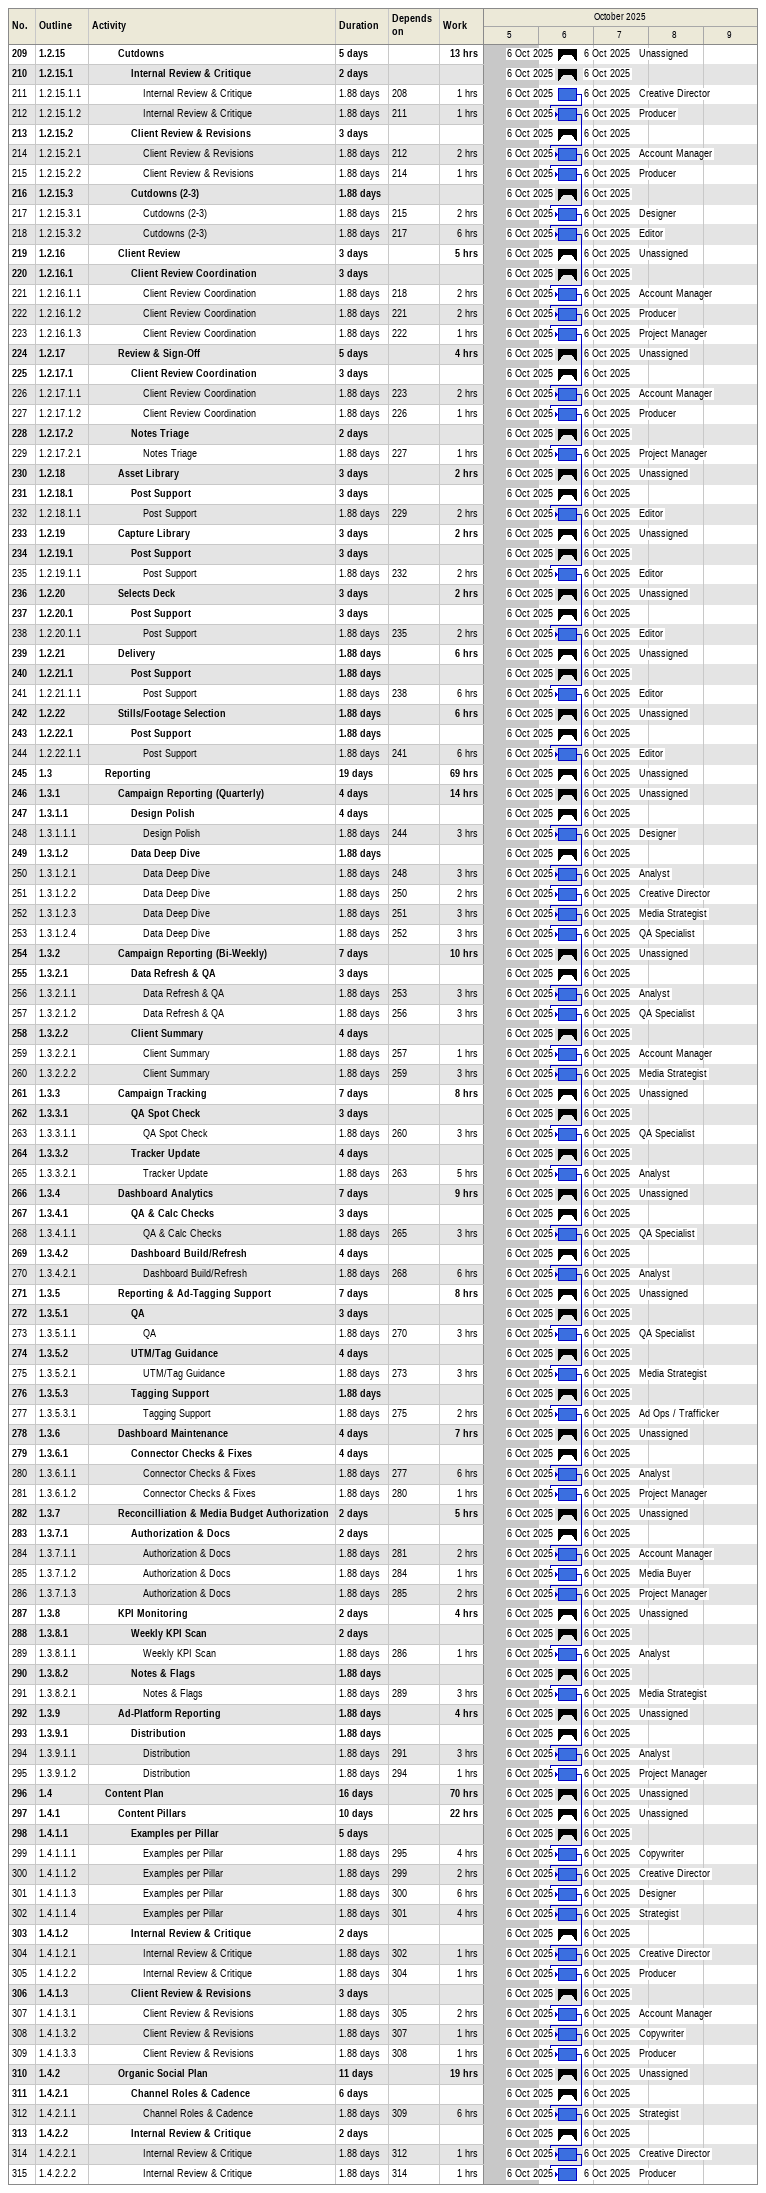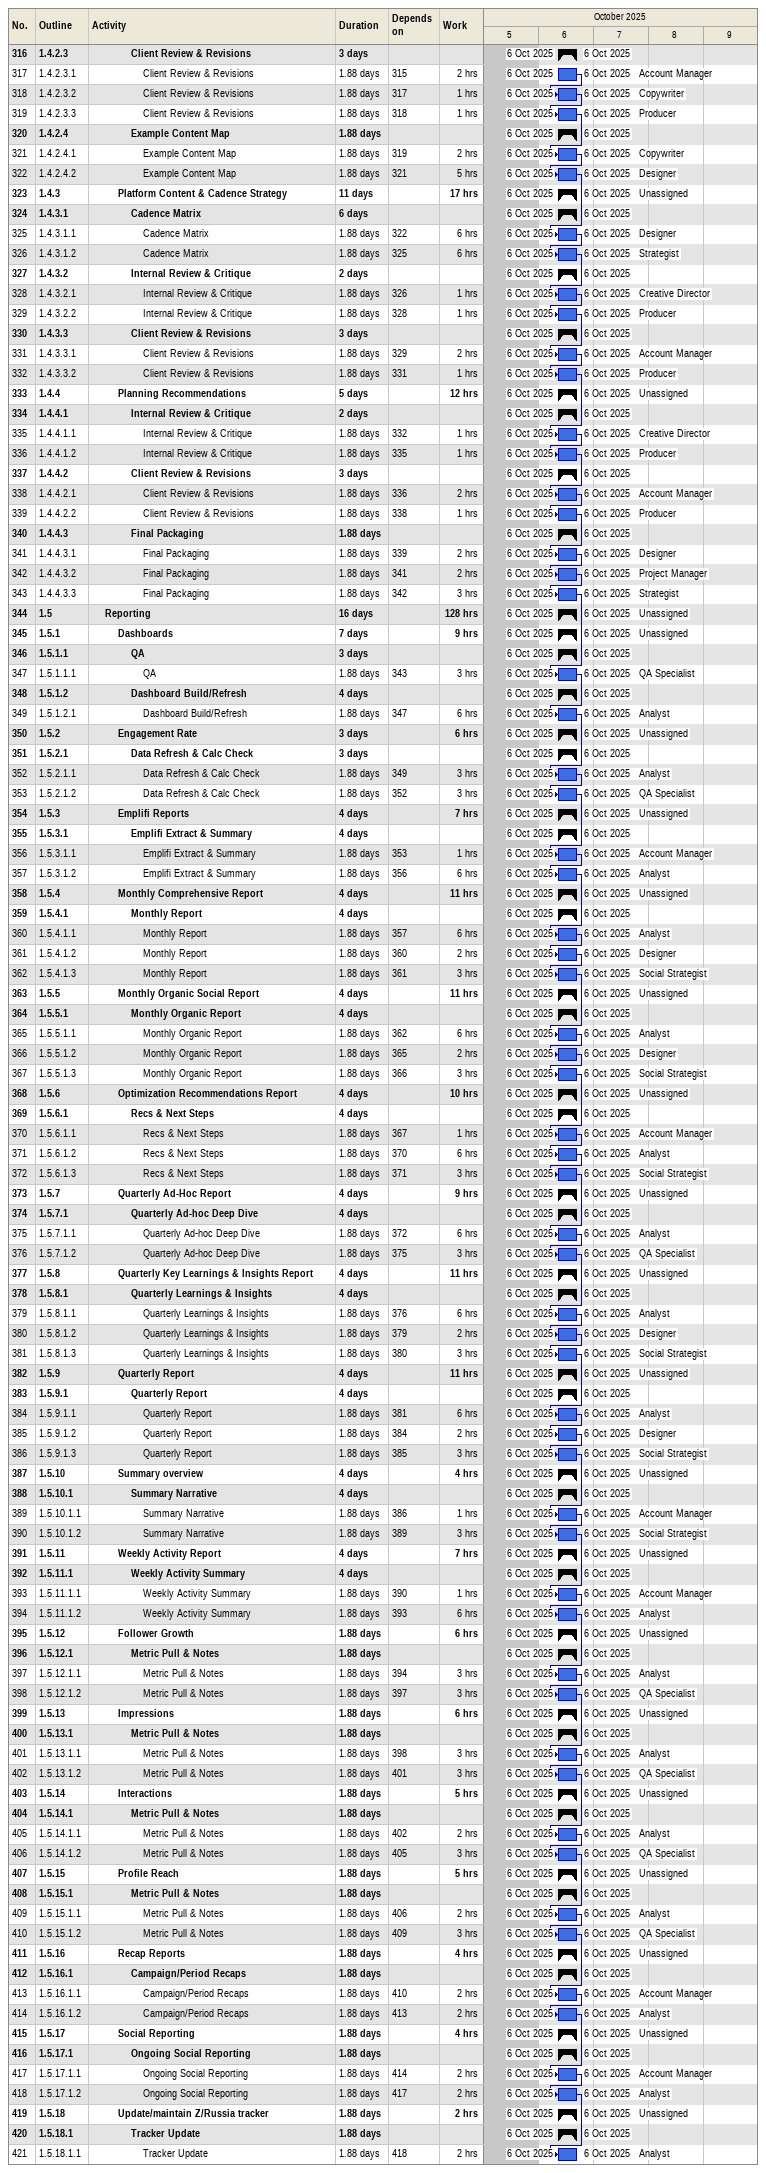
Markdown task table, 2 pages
| ID | WBS | Task | Duration | Start | Finish | Predecessors | Resources | Work (h) |
|---|---|---|---|---|---|---|---|---|
| 209 | 1.2.15 | **Cutdowns** | 5d | 2025-10-06 | 2025-10-06 |  | Unassigned | 13 |
| 210 | 1.2.15.1 | **Internal Review & Critique** | 2d | 2025-10-06 | 2025-10-06 |  |  |  |
| 211 | 1.2.15.1.1 | Internal Review & Critique | 1.88d | 2025-10-06 | 2025-10-06 | 208 | Creative Director | 1 |
| 212 | 1.2.15.1.2 | Internal Review & Critique | 1.88d | 2025-10-06 | 2025-10-06 | 211 | Producer | 1 |
| 213 | 1.2.15.2 | **Client Review & Revisions** | 3d | 2025-10-06 | 2025-10-06 |  |  |  |
| 214 | 1.2.15.2.1 | Client Review & Revisions | 1.88d | 2025-10-06 | 2025-10-06 | 212 | Account Manager | 2 |
| 215 | 1.2.15.2.2 | Client Review & Revisions | 1.88d | 2025-10-06 | 2025-10-06 | 214 | Producer | 1 |
| 216 | 1.2.15.3 | **Cutdowns (2-3)** | 1.88d | 2025-10-06 | 2025-10-06 |  |  |  |
| 217 | 1.2.15.3.1 | Cutdowns (2-3) | 1.88d | 2025-10-06 | 2025-10-06 | 215 | Designer | 2 |
| 218 | 1.2.15.3.2 | Cutdowns (2-3) | 1.88d | 2025-10-06 | 2025-10-06 | 217 | Editor | 6 |
| 219 | 1.2.16 | **Client Review** | 3d | 2025-10-06 | 2025-10-06 |  | Unassigned | 5 |
| 220 | 1.2.16.1 | **Client Review Coordination** | 3d | 2025-10-06 | 2025-10-06 |  |  |  |
| 221 | 1.2.16.1.1 | Client Review Coordination | 1.88d | 2025-10-06 | 2025-10-06 | 218 | Account Manager | 2 |
| 222 | 1.2.16.1.2 | Client Review Coordination | 1.88d | 2025-10-06 | 2025-10-06 | 221 | Producer | 2 |
| 223 | 1.2.16.1.3 | Client Review Coordination | 1.88d | 2025-10-06 | 2025-10-06 | 222 | Project Manager | 1 |
| 224 | 1.2.17 | **Review & Sign-Off** | 5d | 2025-10-06 | 2025-10-06 |  | Unassigned | 4 |
| 225 | 1.2.17.1 | **Client Review Coordination** | 3d | 2025-10-06 | 2025-10-06 |  |  |  |
| 226 | 1.2.17.1.1 | Client Review Coordination | 1.88d | 2025-10-06 | 2025-10-06 | 223 | Account Manager | 2 |
| 227 | 1.2.17.1.2 | Client Review Coordination | 1.88d | 2025-10-06 | 2025-10-06 | 226 | Producer | 1 |
| 228 | 1.2.17.2 | **Notes Triage** | 2d | 2025-10-06 | 2025-10-06 |  |  |  |
| 229 | 1.2.17.2.1 | Notes Triage | 1.88d | 2025-10-06 | 2025-10-06 | 227 | Project Manager | 1 |
| 230 | 1.2.18 | **Asset Library** | 3d | 2025-10-06 | 2025-10-06 |  | Unassigned | 2 |
| 231 | 1.2.18.1 | **Post Support** | 3d | 2025-10-06 | 2025-10-06 |  |  |  |
| 232 | 1.2.18.1.1 | Post Support | 1.88d | 2025-10-06 | 2025-10-06 | 229 | Editor | 2 |
| 233 | 1.2.19 | **Capture Library** | 3d | 2025-10-06 | 2025-10-06 |  | Unassigned | 2 |
| 234 | 1.2.19.1 | **Post Support** | 3d | 2025-10-06 | 2025-10-06 |  |  |  |
| 235 | 1.2.19.1.1 | Post Support | 1.88d | 2025-10-06 | 2025-10-06 | 232 | Editor | 2 |
| 236 | 1.2.20 | **Selects Deck** | 3d | 2025-10-06 | 2025-10-06 |  | Unassigned | 2 |
| 237 | 1.2.20.1 | **Post Support** | 3d | 2025-10-06 | 2025-10-06 |  |  |  |
| 238 | 1.2.20.1.1 | Post Support | 1.88d | 2025-10-06 | 2025-10-06 | 235 | Editor | 2 |
| 239 | 1.2.21 | **Delivery** | 1.88d | 2025-10-06 | 2025-10-06 |  | Unassigned | 6 |
| 240 | 1.2.21.1 | **Post Support** | 1.88d | 2025-10-06 | 2025-10-06 |  |  |  |
| 241 | 1.2.21.1.1 | Post Support | 1.88d | 2025-10-06 | 2025-10-06 | 238 | Editor | 6 |
| 242 | 1.2.22 | **Stills/Footage Selection** | 1.88d | 2025-10-06 | 2025-10-06 |  | Unassigned | 6 |
| 243 | 1.2.22.1 | **Post Support** | 1.88d | 2025-10-06 | 2025-10-06 |  |  |  |
| 244 | 1.2.22.1.1 | Post Support | 1.88d | 2025-10-06 | 2025-10-06 | 241 | Editor | 6 |
| 245 | 1.3 | **Reporting** | 19d | 2025-10-06 | 2025-10-06 |  | Unassigned | 69 |
| 246 | 1.3.1 | **Campaign Reporting (Quarterly)** | 4d | 2025-10-06 | 2025-10-06 |  | Unassigned | 14 |
| 247 | 1.3.1.1 | **Design Polish** | 4d | 2025-10-06 | 2025-10-06 |  |  |  |
| 248 | 1.3.1.1.1 | Design Polish | 1.88d | 2025-10-06 | 2025-10-06 | 244 | Designer | 3 |
| 249 | 1.3.1.2 | **Data Deep Dive** | 1.88d | 2025-10-06 | 2025-10-06 |  |  |  |
| 250 | 1.3.1.2.1 | Data Deep Dive | 1.88d | 2025-10-06 | 2025-10-06 | 248 | Analyst | 3 |
| 251 | 1.3.1.2.2 | Data Deep Dive | 1.88d | 2025-10-06 | 2025-10-06 | 250 | Creative Director | 2 |
| 252 | 1.3.1.2.3 | Data Deep Dive | 1.88d | 2025-10-06 | 2025-10-06 | 251 | Media Strategist | 3 |
| 253 | 1.3.1.2.4 | Data Deep Dive | 1.88d | 2025-10-06 | 2025-10-06 | 252 | QA Specialist | 3 |
| 254 | 1.3.2 | **Campaign Reporting (Bi-Weekly)** | 7d | 2025-10-06 | 2025-10-06 |  | Unassigned | 10 |
| 255 | 1.3.2.1 | **Data Refresh & QA** | 3d | 2025-10-06 | 2025-10-06 |  |  |  |
| 256 | 1.3.2.1.1 | Data Refresh & QA | 1.88d | 2025-10-06 | 2025-10-06 | 253 | Analyst | 3 |
| 257 | 1.3.2.1.2 | Data Refresh & QA | 1.88d | 2025-10-06 | 2025-10-06 | 256 | QA Specialist | 3 |
| 258 | 1.3.2.2 | **Client Summary** | 4d | 2025-10-06 | 2025-10-06 |  |  |  |
| 259 | 1.3.2.2.1 | Client Summary | 1.88d | 2025-10-06 | 2025-10-06 | 257 | Account Manager | 1 |
| 260 | 1.3.2.2.2 | Client Summary | 1.88d | 2025-10-06 | 2025-10-06 | 259 | Media Strategist | 3 |
| 261 | 1.3.3 | **Campaign Tracking** | 7d | 2025-10-06 | 2025-10-06 |  | Unassigned | 8 |
| 262 | 1.3.3.1 | **QA Spot Check** | 3d | 2025-10-06 | 2025-10-06 |  |  |  |
| 263 | 1.3.3.1.1 | QA Spot Check | 1.88d | 2025-10-06 | 2025-10-06 | 260 | QA Specialist | 3 |
| 264 | 1.3.3.2 | **Tracker Update** | 4d | 2025-10-06 | 2025-10-06 |  |  |  |
| 265 | 1.3.3.2.1 | Tracker Update | 1.88d | 2025-10-06 | 2025-10-06 | 263 | Analyst | 5 |
| 266 | 1.3.4 | **Dashboard Analytics** | 7d | 2025-10-06 | 2025-10-06 |  | Unassigned | 9 |
| 267 | 1.3.4.1 | **QA & Calc Checks** | 3d | 2025-10-06 | 2025-10-06 |  |  |  |
| 268 | 1.3.4.1.1 | QA & Calc Checks | 1.88d | 2025-10-06 | 2025-10-06 | 265 | QA Specialist | 3 |
| 269 | 1.3.4.2 | **Dashboard Build/Refresh** | 4d | 2025-10-06 | 2025-10-06 |  |  |  |
| 270 | 1.3.4.2.1 | Dashboard Build/Refresh | 1.88d | 2025-10-06 | 2025-10-06 | 268 | Analyst | 6 |
| 271 | 1.3.5 | **Reporting & Ad-Tagging Support** | 7d | 2025-10-06 | 2025-10-06 |  | Unassigned | 8 |
| 272 | 1.3.5.1 | **QA** | 3d | 2025-10-06 | 2025-10-06 |  |  |  |
| 273 | 1.3.5.1.1 | QA | 1.88d | 2025-10-06 | 2025-10-06 | 270 | QA Specialist | 3 |
| 274 | 1.3.5.2 | **UTM/Tag Guidance** | 4d | 2025-10-06 | 2025-10-06 |  |  |  |
| 275 | 1.3.5.2.1 | UTM/Tag Guidance | 1.88d | 2025-10-06 | 2025-10-06 | 273 | Media Strategist | 3 |
| 276 | 1.3.5.3 | **Tagging Support** | 1.88d | 2025-10-06 | 2025-10-06 |  |  |  |
| 277 | 1.3.5.3.1 | Tagging Support | 1.88d | 2025-10-06 | 2025-10-06 | 275 | Ad Ops / Trafficker | 2 |
| 278 | 1.3.6 | **Dashboard Maintenance** | 4d | 2025-10-06 | 2025-10-06 |  | Unassigned | 7 |
| 279 | 1.3.6.1 | **Connector Checks & Fixes** | 4d | 2025-10-06 | 2025-10-06 |  |  |  |
| 280 | 1.3.6.1.1 | Connector Checks & Fixes | 1.88d | 2025-10-06 | 2025-10-06 | 277 | Analyst | 6 |
| 281 | 1.3.6.1.2 | Connector Checks & Fixes | 1.88d | 2025-10-06 | 2025-10-06 | 280 | Project Manager | 1 |
| 282 | 1.3.7 | **Reconcilliation & Media Budget Authorization** | 2d | 2025-10-06 | 2025-10-06 |  | Unassigned | 5 |
| 283 | 1.3.7.1 | **Authorization & Docs** | 2d | 2025-10-06 | 2025-10-06 |  |  |  |
| 284 | 1.3.7.1.1 | Authorization & Docs | 1.88d | 2025-10-06 | 2025-10-06 | 281 | Account Manager | 2 |
| 285 | 1.3.7.1.2 | Authorization & Docs | 1.88d | 2025-10-06 | 2025-10-06 | 284 | Media Buyer | 1 |
| 286 | 1.3.7.1.3 | Authorization & Docs | 1.88d | 2025-10-06 | 2025-10-06 | 285 | Project Manager | 2 |
| 287 | 1.3.8 | **KPI Monitoring** | 2d | 2025-10-06 | 2025-10-06 |  | Unassigned | 4 |
| 288 | 1.3.8.1 | **Weekly KPI Scan** | 2d | 2025-10-06 | 2025-10-06 |  |  |  |
| 289 | 1.3.8.1.1 | Weekly KPI Scan | 1.88d | 2025-10-06 | 2025-10-06 | 286 | Analyst | 1 |
| 290 | 1.3.8.2 | **Notes & Flags** | 1.88d | 2025-10-06 | 2025-10-06 |  |  |  |
| 291 | 1.3.8.2.1 | Notes & Flags | 1.88d | 2025-10-06 | 2025-10-06 | 289 | Media Strategist | 3 |
| 292 | 1.3.9 | **Ad-Platform Reporting** | 1.88d | 2025-10-06 | 2025-10-06 |  | Unassigned | 4 |
| 293 | 1.3.9.1 | **Distribution** | 1.88d | 2025-10-06 | 2025-10-06 |  |  |  |
| 294 | 1.3.9.1.1 | Distribution | 1.88d | 2025-10-06 | 2025-10-06 | 291 | Analyst | 3 |
| 295 | 1.3.9.1.2 | Distribution | 1.88d | 2025-10-06 | 2025-10-06 | 294 | Project Manager | 1 |
| 296 | 1.4 | **Content Plan** | 16d | 2025-10-06 | 2025-10-06 |  | Unassigned | 70 |
| 297 | 1.4.1 | **Content Pillars** | 10d | 2025-10-06 | 2025-10-06 |  | Unassigned | 22 |
| 298 | 1.4.1.1 | **Examples per Pillar** | 5d | 2025-10-06 | 2025-10-06 |  |  |  |
| 299 | 1.4.1.1.1 | Examples per Pillar | 1.88d | 2025-10-06 | 2025-10-06 | 295 | Copywriter | 4 |
| 300 | 1.4.1.1.2 | Examples per Pillar | 1.88d | 2025-10-06 | 2025-10-06 | 299 | Creative Director | 2 |
| 301 | 1.4.1.1.3 | Examples per Pillar | 1.88d | 2025-10-06 | 2025-10-06 | 300 | Designer | 6 |
| 302 | 1.4.1.1.4 | Examples per Pillar | 1.88d | 2025-10-06 | 2025-10-06 | 301 | Strategist | 4 |
| 303 | 1.4.1.2 | **Internal Review & Critique** | 2d | 2025-10-06 | 2025-10-06 |  |  |  |
| 304 | 1.4.1.2.1 | Internal Review & Critique | 1.88d | 2025-10-06 | 2025-10-06 | 302 | Creative Director | 1 |
| 305 | 1.4.1.2.2 | Internal Review & Critique | 1.88d | 2025-10-06 | 2025-10-06 | 304 | Producer | 1 |
| 306 | 1.4.1.3 | **Client Review & Revisions** | 3d | 2025-10-06 | 2025-10-06 |  |  |  |
| 307 | 1.4.1.3.1 | Client Review & Revisions | 1.88d | 2025-10-06 | 2025-10-06 | 305 | Account Manager | 2 |
| 308 | 1.4.1.3.2 | Client Review & Revisions | 1.88d | 2025-10-06 | 2025-10-06 | 307 | Copywriter | 1 |
| 309 | 1.4.1.3.3 | Client Review & Revisions | 1.88d | 2025-10-06 | 2025-10-06 | 308 | Producer | 1 |
| 310 | 1.4.2 | **Organic Social Plan** | 11d | 2025-10-06 | 2025-10-06 |  | Unassigned | 19 |
| 311 | 1.4.2.1 | **Channel Roles & Cadence** | 6d | 2025-10-06 | 2025-10-06 |  |  |  |
| 312 | 1.4.2.1.1 | Channel Roles & Cadence | 1.88d | 2025-10-06 | 2025-10-06 | 309 | Strategist | 6 |
| 313 | 1.4.2.2 | **Internal Review & Critique** | 2d | 2025-10-06 | 2025-10-06 |  |  |  |
| 314 | 1.4.2.2.1 | Internal Review & Critique | 1.88d | 2025-10-06 | 2025-10-06 | 312 | Creative Director | 1 |
| 315 | 1.4.2.2.2 | Internal Review & Critique | 1.88d | 2025-10-06 | 2025-10-06 | 314 | Producer | 1 |
| 316 | 1.4.2.3 | **Client Review & Revisions** | 3d | 2025-10-06 | 2025-10-06 |  |  |  |
| 317 | 1.4.2.3.1 | Client Review & Revisions | 1.88d | 2025-10-06 | 2025-10-06 | 315 | Account Manager | 2 |
| 318 | 1.4.2.3.2 | Client Review & Revisions | 1.88d | 2025-10-06 | 2025-10-06 | 317 | Copywriter | 1 |
| 319 | 1.4.2.3.3 | Client Review & Revisions | 1.88d | 2025-10-06 | 2025-10-06 | 318 | Producer | 1 |
| 320 | 1.4.2.4 | **Example Content Map** | 1.88d | 2025-10-06 | 2025-10-06 |  |  |  |
| 321 | 1.4.2.4.1 | Example Content Map | 1.88d | 2025-10-06 | 2025-10-06 | 319 | Copywriter | 2 |
| 322 | 1.4.2.4.2 | Example Content Map | 1.88d | 2025-10-06 | 2025-10-06 | 321 | Designer | 5 |
| 323 | 1.4.3 | **Platform Content & Cadence Strategy** | 11d | 2025-10-06 | 2025-10-06 |  | Unassigned | 17 |
| 324 | 1.4.3.1 | **Cadence Matrix** | 6d | 2025-10-06 | 2025-10-06 |  |  |  |
| 325 | 1.4.3.1.1 | Cadence Matrix | 1.88d | 2025-10-06 | 2025-10-06 | 322 | Designer | 6 |
| 326 | 1.4.3.1.2 | Cadence Matrix | 1.88d | 2025-10-06 | 2025-10-06 | 325 | Strategist | 6 |
| 327 | 1.4.3.2 | **Internal Review & Critique** | 2d | 2025-10-06 | 2025-10-06 |  |  |  |
| 328 | 1.4.3.2.1 | Internal Review & Critique | 1.88d | 2025-10-06 | 2025-10-06 | 326 | Creative Director | 1 |
| 329 | 1.4.3.2.2 | Internal Review & Critique | 1.88d | 2025-10-06 | 2025-10-06 | 328 | Producer | 1 |
| 330 | 1.4.3.3 | **Client Review & Revisions** | 3d | 2025-10-06 | 2025-10-06 |  |  |  |
| 331 | 1.4.3.3.1 | Client Review & Revisions | 1.88d | 2025-10-06 | 2025-10-06 | 329 | Account Manager | 2 |
| 332 | 1.4.3.3.2 | Client Review & Revisions | 1.88d | 2025-10-06 | 2025-10-06 | 331 | Producer | 1 |
| 333 | 1.4.4 | **Planning Recommendations** | 5d | 2025-10-06 | 2025-10-06 |  | Unassigned | 12 |
| 334 | 1.4.4.1 | **Internal Review & Critique** | 2d | 2025-10-06 | 2025-10-06 |  |  |  |
| 335 | 1.4.4.1.1 | Internal Review & Critique | 1.88d | 2025-10-06 | 2025-10-06 | 332 | Creative Director | 1 |
| 336 | 1.4.4.1.2 | Internal Review & Critique | 1.88d | 2025-10-06 | 2025-10-06 | 335 | Producer | 1 |
| 337 | 1.4.4.2 | **Client Review & Revisions** | 3d | 2025-10-06 | 2025-10-06 |  |  |  |
| 338 | 1.4.4.2.1 | Client Review & Revisions | 1.88d | 2025-10-06 | 2025-10-06 | 336 | Account Manager | 2 |
| 339 | 1.4.4.2.2 | Client Review & Revisions | 1.88d | 2025-10-06 | 2025-10-06 | 338 | Producer | 1 |
| 340 | 1.4.4.3 | **Final Packaging** | 1.88d | 2025-10-06 | 2025-10-06 |  |  |  |
| 341 | 1.4.4.3.1 | Final Packaging | 1.88d | 2025-10-06 | 2025-10-06 | 339 | Designer | 2 |
| 342 | 1.4.4.3.2 | Final Packaging | 1.88d | 2025-10-06 | 2025-10-06 | 341 | Project Manager | 2 |
| 343 | 1.4.4.3.3 | Final Packaging | 1.88d | 2025-10-06 | 2025-10-06 | 342 | Strategist | 3 |
| 344 | 1.5 | **Reporting** | 16d | 2025-10-06 | 2025-10-06 |  | Unassigned | 128 |
| 345 | 1.5.1 | **Dashboards** | 7d | 2025-10-06 | 2025-10-06 |  | Unassigned | 9 |
| 346 | 1.5.1.1 | **QA** | 3d | 2025-10-06 | 2025-10-06 |  |  |  |
| 347 | 1.5.1.1.1 | QA | 1.88d | 2025-10-06 | 2025-10-06 | 343 | QA Specialist | 3 |
| 348 | 1.5.1.2 | **Dashboard Build/Refresh** | 4d | 2025-10-06 | 2025-10-06 |  |  |  |
| 349 | 1.5.1.2.1 | Dashboard Build/Refresh | 1.88d | 2025-10-06 | 2025-10-06 | 347 | Analyst | 6 |
| 350 | 1.5.2 | **Engagement Rate** | 3d | 2025-10-06 | 2025-10-06 |  | Unassigned | 6 |
| 351 | 1.5.2.1 | **Data Refresh & Calc Check** | 3d | 2025-10-06 | 2025-10-06 |  |  |  |
| 352 | 1.5.2.1.1 | Data Refresh & Calc Check | 1.88d | 2025-10-06 | 2025-10-06 | 349 | Analyst | 3 |
| 353 | 1.5.2.1.2 | Data Refresh & Calc Check | 1.88d | 2025-10-06 | 2025-10-06 | 352 | QA Specialist | 3 |
| 354 | 1.5.3 | **Emplifi Reports** | 4d | 2025-10-06 | 2025-10-06 |  | Unassigned | 7 |
| 355 | 1.5.3.1 | **Emplifi Extract & Summary** | 4d | 2025-10-06 | 2025-10-06 |  |  |  |
| 356 | 1.5.3.1.1 | Emplifi Extract & Summary | 1.88d | 2025-10-06 | 2025-10-06 | 353 | Account Manager | 1 |
| 357 | 1.5.3.1.2 | Emplifi Extract & Summary | 1.88d | 2025-10-06 | 2025-10-06 | 356 | Analyst | 6 |
| 358 | 1.5.4 | **Monthly Comprehensive Report** | 4d | 2025-10-06 | 2025-10-06 |  | Unassigned | 11 |
| 359 | 1.5.4.1 | **Monthly Report** | 4d | 2025-10-06 | 2025-10-06 |  |  |  |
| 360 | 1.5.4.1.1 | Monthly Report | 1.88d | 2025-10-06 | 2025-10-06 | 357 | Analyst | 6 |
| 361 | 1.5.4.1.2 | Monthly Report | 1.88d | 2025-10-06 | 2025-10-06 | 360 | Designer | 2 |
| 362 | 1.5.4.1.3 | Monthly Report | 1.88d | 2025-10-06 | 2025-10-06 | 361 | Social Strategist | 3 |
| 363 | 1.5.5 | **Monthly Organic Social Report** | 4d | 2025-10-06 | 2025-10-06 |  | Unassigned | 11 |
| 364 | 1.5.5.1 | **Monthly Organic Report** | 4d | 2025-10-06 | 2025-10-06 |  |  |  |
| 365 | 1.5.5.1.1 | Monthly Organic Report | 1.88d | 2025-10-06 | 2025-10-06 | 362 | Analyst | 6 |
| 366 | 1.5.5.1.2 | Monthly Organic Report | 1.88d | 2025-10-06 | 2025-10-06 | 365 | Designer | 2 |
| 367 | 1.5.5.1.3 | Monthly Organic Report | 1.88d | 2025-10-06 | 2025-10-06 | 366 | Social Strategist | 3 |
| 368 | 1.5.6 | **Optimization Recommendations Report** | 4d | 2025-10-06 | 2025-10-06 |  | Unassigned | 10 |
| 369 | 1.5.6.1 | **Recs & Next Steps** | 4d | 2025-10-06 | 2025-10-06 |  |  |  |
| 370 | 1.5.6.1.1 | Recs & Next Steps | 1.88d | 2025-10-06 | 2025-10-06 | 367 | Account Manager | 1 |
| 371 | 1.5.6.1.2 | Recs & Next Steps | 1.88d | 2025-10-06 | 2025-10-06 | 370 | Analyst | 6 |
| 372 | 1.5.6.1.3 | Recs & Next Steps | 1.88d | 2025-10-06 | 2025-10-06 | 371 | Social Strategist | 3 |
| 373 | 1.5.7 | **Quarterly Ad-Hoc Report** | 4d | 2025-10-06 | 2025-10-06 |  | Unassigned | 9 |
| 374 | 1.5.7.1 | **Quarterly Ad-hoc Deep Dive** | 4d | 2025-10-06 | 2025-10-06 |  |  |  |
| 375 | 1.5.7.1.1 | Quarterly Ad-hoc Deep Dive | 1.88d | 2025-10-06 | 2025-10-06 | 372 | Analyst | 6 |
| 376 | 1.5.7.1.2 | Quarterly Ad-hoc Deep Dive | 1.88d | 2025-10-06 | 2025-10-06 | 375 | QA Specialist | 3 |
| 377 | 1.5.8 | **Quarterly Key Learnings & Insights Report** | 4d | 2025-10-06 | 2025-10-06 |  | Unassigned | 11 |
| 378 | 1.5.8.1 | **Quarterly Learnings & Insights** | 4d | 2025-10-06 | 2025-10-06 |  |  |  |
| 379 | 1.5.8.1.1 | Quarterly Learnings & Insights | 1.88d | 2025-10-06 | 2025-10-06 | 376 | Analyst | 6 |
| 380 | 1.5.8.1.2 | Quarterly Learnings & Insights | 1.88d | 2025-10-06 | 2025-10-06 | 379 | Designer | 2 |
| 381 | 1.5.8.1.3 | Quarterly Learnings & Insights | 1.88d | 2025-10-06 | 2025-10-06 | 380 | Social Strategist | 3 |
| 382 | 1.5.9 | **Quarterly Report** | 4d | 2025-10-06 | 2025-10-06 |  | Unassigned | 11 |
| 383 | 1.5.9.1 | **Quarterly Report** | 4d | 2025-10-06 | 2025-10-06 |  |  |  |
| 384 | 1.5.9.1.1 | Quarterly Report | 1.88d | 2025-10-06 | 2025-10-06 | 381 | Analyst | 6 |
| 385 | 1.5.9.1.2 | Quarterly Report | 1.88d | 2025-10-06 | 2025-10-06 | 384 | Designer | 2 |
| 386 | 1.5.9.1.3 | Quarterly Report | 1.88d | 2025-10-06 | 2025-10-06 | 385 | Social Strategist | 3 |
| 387 | 1.5.10 | **Summary overview** | 4d | 2025-10-06 | 2025-10-06 |  | Unassigned | 4 |
| 388 | 1.5.10.1 | **Summary Narrative** | 4d | 2025-10-06 | 2025-10-06 |  |  |  |
| 389 | 1.5.10.1.1 | Summary Narrative | 1.88d | 2025-10-06 | 2025-10-06 | 386 | Account Manager | 1 |
| 390 | 1.5.10.1.2 | Summary Narrative | 1.88d | 2025-10-06 | 2025-10-06 | 389 | Social Strategist | 3 |
| 391 | 1.5.11 | **Weekly Activity Report** | 4d | 2025-10-06 | 2025-10-06 |  | Unassigned | 7 |
| 392 | 1.5.11.1 | **Weekly Activity Summary** | 4d | 2025-10-06 | 2025-10-06 |  |  |  |
| 393 | 1.5.11.1.1 | Weekly Activity Summary | 1.88d | 2025-10-06 | 2025-10-06 | 390 | Account Manager | 1 |
| 394 | 1.5.11.1.2 | Weekly Activity Summary | 1.88d | 2025-10-06 | 2025-10-06 | 393 | Analyst | 6 |
| 395 | 1.5.12 | **Follower Growth** | 1.88d | 2025-10-06 | 2025-10-06 |  | Unassigned | 6 |
| 396 | 1.5.12.1 | **Metric Pull & Notes** | 1.88d | 2025-10-06 | 2025-10-06 |  |  |  |
| 397 | 1.5.12.1.1 | Metric Pull & Notes | 1.88d | 2025-10-06 | 2025-10-06 | 394 | Analyst | 3 |
| 398 | 1.5.12.1.2 | Metric Pull & Notes | 1.88d | 2025-10-06 | 2025-10-06 | 397 | QA Specialist | 3 |
| 399 | 1.5.13 | **Impressions** | 1.88d | 2025-10-06 | 2025-10-06 |  | Unassigned | 6 |
| 400 | 1.5.13.1 | **Metric Pull & Notes** | 1.88d | 2025-10-06 | 2025-10-06 |  |  |  |
| 401 | 1.5.13.1.1 | Metric Pull & Notes | 1.88d | 2025-10-06 | 2025-10-06 | 398 | Analyst | 3 |
| 402 | 1.5.13.1.2 | Metric Pull & Notes | 1.88d | 2025-10-06 | 2025-10-06 | 401 | QA Specialist | 3 |
| 403 | 1.5.14 | **Interactions** | 1.88d | 2025-10-06 | 2025-10-06 |  | Unassigned | 5 |
| 404 | 1.5.14.1 | **Metric Pull & Notes** | 1.88d | 2025-10-06 | 2025-10-06 |  |  |  |
| 405 | 1.5.14.1.1 | Metric Pull & Notes | 1.88d | 2025-10-06 | 2025-10-06 | 402 | Analyst | 2 |
| 406 | 1.5.14.1.2 | Metric Pull & Notes | 1.88d | 2025-10-06 | 2025-10-06 | 405 | QA Specialist | 3 |
| 407 | 1.5.15 | **Profile Reach** | 1.88d | 2025-10-06 | 2025-10-06 |  | Unassigned | 5 |
| 408 | 1.5.15.1 | **Metric Pull & Notes** | 1.88d | 2025-10-06 | 2025-10-06 |  |  |  |
| 409 | 1.5.15.1.1 | Metric Pull & Notes | 1.88d | 2025-10-06 | 2025-10-06 | 406 | Analyst | 2 |
| 410 | 1.5.15.1.2 | Metric Pull & Notes | 1.88d | 2025-10-06 | 2025-10-06 | 409 | QA Specialist | 3 |
| 411 | 1.5.16 | **Recap Reports** | 1.88d | 2025-10-06 | 2025-10-06 |  | Unassigned | 4 |
| 412 | 1.5.16.1 | **Campaign/Period Recaps** | 1.88d | 2025-10-06 | 2025-10-06 |  |  |  |
| 413 | 1.5.16.1.1 | Campaign/Period Recaps | 1.88d | 2025-10-06 | 2025-10-06 | 410 | Account Manager | 2 |
| 414 | 1.5.16.1.2 | Campaign/Period Recaps | 1.88d | 2025-10-06 | 2025-10-06 | 413 | Analyst | 2 |
| 415 | 1.5.17 | **Social Reporting** | 1.88d | 2025-10-06 | 2025-10-06 |  | Unassigned | 4 |
| 416 | 1.5.17.1 | **Ongoing Social Reporting** | 1.88d | 2025-10-06 | 2025-10-06 |  |  |  |
| 417 | 1.5.17.1.1 | Ongoing Social Reporting | 1.88d | 2025-10-06 | 2025-10-06 | 414 | Account Manager | 2 |
| 418 | 1.5.17.1.2 | Ongoing Social Reporting | 1.88d | 2025-10-06 | 2025-10-06 | 417 | Analyst | 2 |
| 419 | 1.5.18 | **Update/maintain Z/Russia tracker** | 1.88d | 2025-10-06 | 2025-10-06 |  | Unassigned | 2 |
| 420 | 1.5.18.1 | **Tracker Update** | 1.88d | 2025-10-06 | 2025-10-06 |  |  |  |
| 421 | 1.5.18.1.1 | Tracker Update | 1.88d | 2025-10-06 | 2025-10-06 | 418 | Analyst | 2 |
